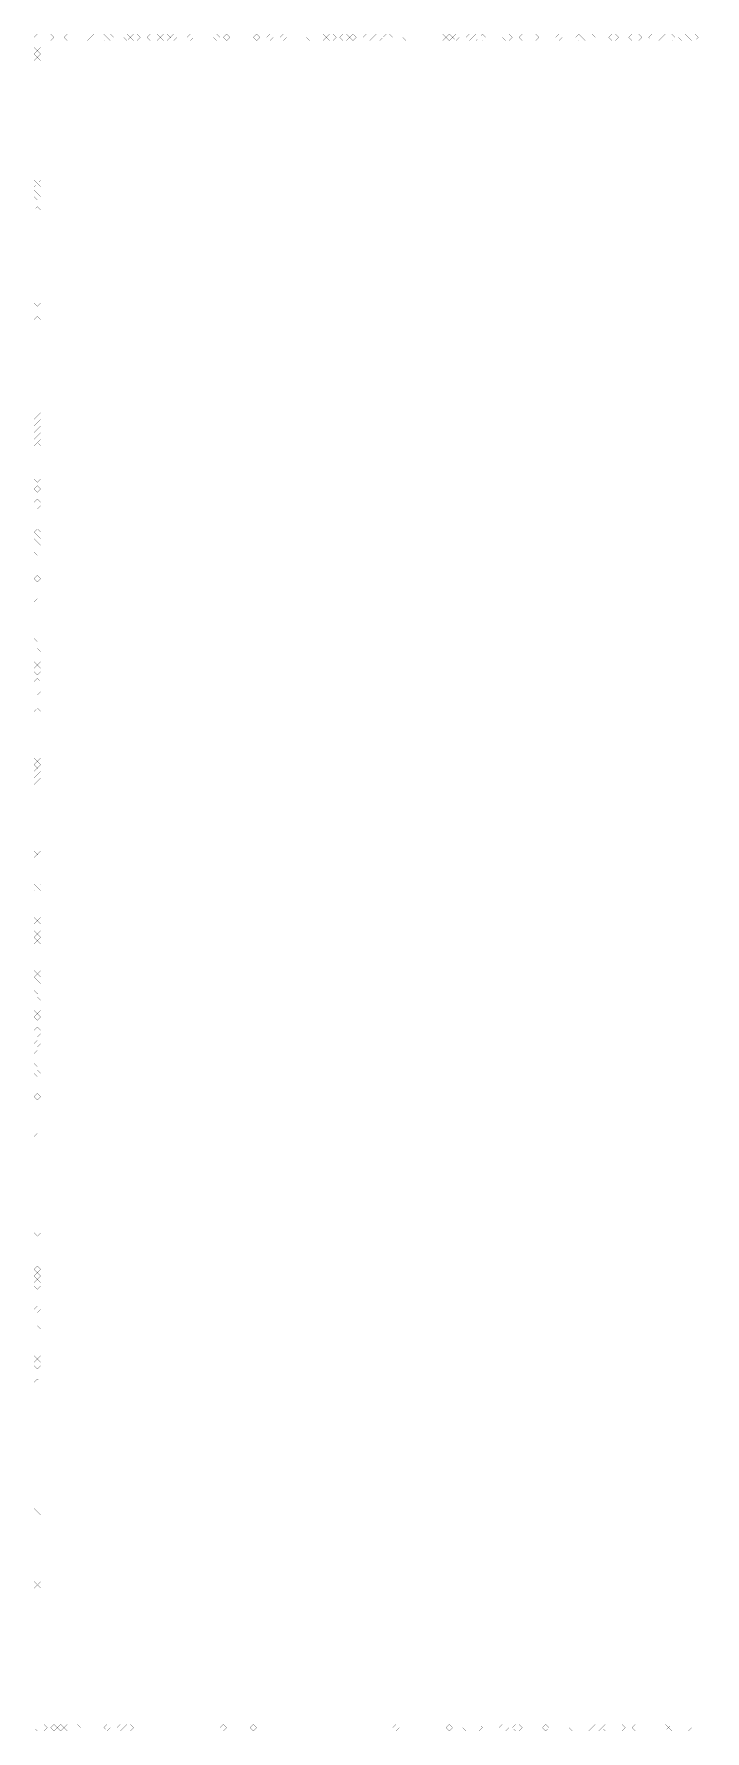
# Model space of a CAD drawing. Header units: metres. Extents: x 0 to 5075, y -5075 to 0.
# Drawn here: x 0 to 2006, y -5075 to 0 of the extents above; entities that cross this region are included whole.
import ezdxf

# ---------------------------------------------------------------- set-up
doc = ezdxf.new("R2010")
doc.units = ezdxf.units.M
doc.layers.add('substrate', color=5, linetype='Continuous')

msp = doc.modelspace()

# ---------------------------------------------------------------- linework, layer by layer
at = {"layer": 'substrate', "const_width": 0.5}
for points in [[(0, -9.9), (9.9, 0), (19.9, 0), (29.8, 0), (39.7, 0), (49.7, 0), (59.6, -9.9), (49.7, -19.9), (39.7, -19.9), (29.8, -19.9), (19.9, -19.9), (19.9, -29.8), (19.9, -39.7), (9.9, -49.7), (0, -39.7), (0, -29.8), (0, -19.9)], [(89.4, -9.9), (99.3, 0), (109.2, 0), (119.2, 0), (129.1, 0), (139, 0), (149, 0), (158.9, 0), (168.8, -9.9), (158.9, -19.9), (149, -19.9), (139, -19.9), (129.1, -19.9), (119.2, -19.9), (109.2, -19.9), (99.3, -19.9)], [(168.8, -9.9), (178.8, 0), (188.7, 0), (198.6, 0), (208.6, 0), (218.5, -9.9), (208.6, -19.9), (198.6, -19.9), (188.7, -19.9), (178.8, -19.9)], [(218.5, -9.9), (228.4, 0), (238.4, -9.9), (228.4, -19.9)], [(268.2, -9.9), (278.1, 0), (288, -9.9), (278.1, -19.9)], [(288, -9.9), (297.9, 0), (307.9, 0), (317.8, -9.9), (307.9, -19.9), (297.9, -19.9)], [(337.7, -9.9), (347.6, 0), (357.5, 0), (367.5, 0), (377.4, -9.9), (367.5, -19.9), (357.5, -19.9), (347.6, -19.9)], [(377.4, -9.9), (387.3, 0), (397.3, 0), (407.2, -9.9), (397.3, -19.9), (387.3, -19.9)], [(407.2, -9.9), (417.1, 0), (427.1, -9.9), (417.1, -19.9)], [(456.9, -9.9), (466.8, 0), (476.7, -9.9), (466.8, -19.9)], [(536.3, -9.9), (546.2, 0), (556.2, -9.9), (546.2, -19.9)], [(566.1, -9.9), (576, 0), (586, -9.9), (576, -19.9)], [(655.5, -9.9), (665.4, 0), (675.4, -9.9), (665.4, -19.9)], [(695.2, -9.9), (705.1, 0), (715.1, -9.9), (705.1, -19.9)], [(734.9, -9.9), (744.9, 0), (754.8, -9.9), (744.9, -19.9)], [(814.4, -9.9), (824.3, 0), (834.3, 0), (844.2, 0), (854.1, 0), (864.1, 0), (874, -9.9), (864.1, -19.9), (854.1, -19.9), (844.2, -19.9), (834.3, -19.9), (824.3, -19.9)], [(874, -9.9), (883.9, 0), (893.8, 0), (903.8, -9.9), (893.8, -19.9), (883.9, -19.9)], [(913.7, -9.9), (923.6, 0), (933.6, 0), (943.5, -9.9), (933.6, -19.9), (923.6, -19.9)], [(943.5, -9.9), (953.4, 0), (963.4, -9.9), (953.4, -19.9)], [(983.2, -9.9), (993.2, 0), (1003.1, 0), (1013, -9.9), (1003.1, -19.9), (993.2, -19.9)], [(1013, -9.9), (1023, 0), (1032.9, 0), (1042.8, -9.9), (1032.9, -19.9), (1023, -19.9)], [(1042.8, -9.9), (1052.8, 0), (1062.7, 0), (1072.6, -9.9), (1062.7, -19.9), (1052.8, -19.9)], [(1102.4, -9.9), (1112.3, 0), (1122.3, 0), (1132.2, 0), (1142.1, 0), (1152.1, 0), (1162, 0), (1171.9, 0), (1181.9, 0), (1191.8, 0), (1201.7, 0), (1211.7, 0), (1221.6, 0), (1231.5, -9.9), (1221.6, -19.9), (1211.7, -19.9), (1201.7, -19.9), (1191.8, -19.9), (1181.9, -19.9), (1171.9, -19.9), (1162, -19.9), (1152.1, -19.9), (1142.1, -19.9), (1132.2, -19.9), (1122.3, -19.9), (1112.3, -19.9)], [(1231.5, -9.9), (1241.5, 0), (1251.4, -9.9), (1241.5, -19.9)], [(1251.4, -9.9), (1261.3, 0), (1271.2, -9.9), (1261.3, -19.9)], [(1291.1, -9.9), (1301, 0), (1311, -9.9), (1301, -19.9)], [(1311, -9.9), (1320.9, 0), (1330.8, -9.9), (1320.9, -19.9)], [(1330.8, -9.9), (1340.8, 0), (1350.7, -9.9), (1340.8, -19.9)], [(1400.4, -9.9), (1410.3, 0), (1420.2, 0), (1430.2, -9.9), (1420.2, -19.9), (1410.3, -19.9)], [(1450, -9.9), (1460, 0), (1469.9, 0), (1479.8, 0), (1489.7, 0), (1499.7, 0), (1509.6, -9.9), (1499.7, -19.9), (1489.7, -19.9), (1479.8, -19.9), (1469.9, -19.9), (1460, -19.9)], [(1559.3, -9.9), (1569.2, 0), (1579.1, -9.9), (1569.2, -19.9)], [(1618.9, -9.9), (1628.8, 0), (1638.7, -9.9), (1628.8, -19.9)], [(1638.7, -9.9), (1648.7, 0), (1658.6, 0), (1668.5, 0), (1678.4, -9.9), (1668.5, -19.9), (1658.6, -19.9), (1648.7, -19.9)], [(1718.2, -9.9), (1728.1, 0), (1738, 0), (1748, -9.9), (1738, -19.9), (1728.1, -19.9)], [(1777.8, -9.9), (1787.7, 0), (1797.6, 0), (1807.6, 0), (1817.5, -9.9), (1807.6, -19.9), (1797.6, -19.9), (1787.7, -19.9)], [(1837.4, -9.9), (1847.3, 0), (1857.2, 0), (1867.1, 0), (1877.1, -9.9), (1867.1, -19.9), (1857.2, -19.9), (1847.3, -19.9)], [(1877.1, -9.9), (1887, 0), (1896.9, 0), (1906.9, 0), (1916.8, -9.9), (1906.9, -19.9), (1896.9, -19.9), (1887, -19.9)], [(1926.7, -9.9), (1936.7, 0), (1946.6, 0), (1956.5, -9.9), (1946.6, -19.9), (1936.7, -19.9)], [(1956.5, -9.9), (1966.5, 0), (1976.4, 0), (1986.3, -9.9), (1976.4, -19.9), (1966.5, -19.9)], [(0, -59.6), (9.9, -49.7), (19.9, -59.6), (9.9, -69.5)], [(0, -79.5), (9.9, -69.5), (19.9, -79.5), (19.9, -89.4), (19.9, -99.3), (19.9, -109.2), (19.9, -119.2), (19.9, -129.1), (19.9, -139), (19.9, -149), (19.9, -158.9), (19.9, -168.8), (19.9, -178.8), (19.9, -188.7), (19.9, -198.6), (19.9, -208.6), (19.9, -218.5), (19.9, -228.4), (19.9, -238.4), (19.9, -248.3), (19.9, -258.2), (19.9, -268.2), (19.9, -278.1), (19.9, -288), (19.9, -297.9), (19.9, -307.9), (19.9, -317.8), (19.9, -327.7), (19.9, -337.7), (19.9, -347.6), (19.9, -357.5), (19.9, -367.5), (19.9, -377.4), (19.9, -387.3), (19.9, -397.3), (19.9, -407.2), (19.9, -417.1), (19.9, -427.1), (19.9, -437), (9.9, -446.9), (0, -437), (0, -427.1), (0, -417.1), (0, -407.2), (0, -397.3), (0, -387.3), (0, -377.4), (0, -367.5), (0, -357.5), (0, -347.6), (0, -337.7), (0, -327.7), (0, -317.8), (0, -307.9), (0, -297.9), (0, -288), (0, -278.1), (0, -268.2), (0, -258.2), (0, -248.3), (0, -238.4), (0, -228.4), (0, -218.5), (0, -208.6), (0, -198.6), (0, -188.7), (0, -178.8), (0, -168.8), (0, -158.9), (0, -149), (0, -139), (0, -129.1), (0, -119.2), (0, -109.2), (0, -99.3), (0, -89.4)], [(0, -456.9), (9.9, -446.9), (19.9, -456.9), (19.9, -466.8), (9.9, -476.7), (0, -466.8)], [(0, -486.7), (9.9, -476.7), (19.9, -486.7), (9.9, -496.6)], [(0, -526.4), (9.9, -516.4), (19.9, -526.4), (19.9, -536.3), (19.9, -546.2), (19.9, -556.2), (19.9, -566.1), (19.9, -576), (19.9, -586), (19.9, -595.9), (19.9, -605.8), (19.9, -615.8), (19.9, -625.7), (19.9, -635.6), (19.9, -645.6), (19.9, -655.5), (19.9, -665.4), (19.9, -675.4), (19.9, -685.3), (19.9, -695.2), (19.9, -705.1), (19.9, -715.1), (19.9, -725), (19.9, -734.9), (19.9, -744.9), (19.9, -754.8), (19.9, -764.7), (19.9, -774.7), (19.9, -784.6), (19.9, -794.5), (19.9, -804.5), (9.9, -814.4), (0, -804.5), (0, -794.5), (0, -784.6), (0, -774.7), (0, -764.7), (0, -754.8), (0, -744.9), (0, -734.9), (0, -725), (0, -715.1), (0, -705.1), (0, -695.2), (0, -685.3), (0, -675.4), (0, -665.4), (0, -655.5), (0, -645.6), (0, -635.6), (0, -625.7), (0, -615.8), (0, -605.8), (0, -595.9), (0, -586), (0, -576), (0, -566.1), (0, -556.2), (0, -546.2), (0, -536.3)], [(0, -854.1), (9.9, -844.2), (19.9, -854.1), (19.9, -864.1), (19.9, -874), (19.9, -883.9), (19.9, -893.8), (19.9, -903.8), (19.9, -913.7), (19.9, -923.6), (19.9, -933.6), (19.9, -943.5), (19.9, -953.4), (19.9, -963.4), (19.9, -973.3), (19.9, -983.2), (19.9, -993.2), (19.9, -1003.1), (19.9, -1013), (19.9, -1023), (19.9, -1032.9), (19.9, -1042.8), (19.9, -1052.8), (19.9, -1062.7), (19.9, -1072.6), (19.9, -1082.5), (19.9, -1092.5), (19.9, -1102.4), (19.9, -1112.3), (19.9, -1122.3), (19.9, -1132.2), (9.9, -1142.1), (0, -1132.2), (0, -1122.3), (0, -1112.3), (0, -1102.4), (0, -1092.5), (0, -1082.5), (0, -1072.6), (0, -1062.7), (0, -1052.8), (0, -1042.8), (0, -1032.9), (0, -1023), (0, -1013), (0, -1003.1), (0, -993.2), (0, -983.2), (0, -973.3), (0, -963.4), (0, -953.4), (0, -943.5), (0, -933.6), (0, -923.6), (0, -913.7), (0, -903.8), (0, -893.8), (0, -883.9), (0, -874), (0, -864.1)], [(0, -1152.1), (9.9, -1142.1), (19.9, -1152.1), (9.9, -1162)], [(0, -1171.9), (9.9, -1162), (19.9, -1171.9), (9.9, -1181.9)], [(0, -1191.8), (9.9, -1181.9), (19.9, -1191.8), (9.9, -1201.7)], [(0, -1211.7), (9.9, -1201.7), (19.9, -1211.7), (9.9, -1221.6)], [(0, -1231.5), (9.9, -1221.6), (19.9, -1231.5), (19.9, -1241.5), (19.9, -1251.4), (19.9, -1261.3), (19.9, -1271.2), (19.9, -1281.2), (19.9, -1291.1), (19.9, -1301), (19.9, -1311), (19.9, -1320.9), (19.9, -1330.8), (9.9, -1340.8), (0, -1330.8), (0, -1320.9), (0, -1311), (0, -1301), (0, -1291.1), (0, -1281.2), (0, -1271.2), (0, -1261.3), (0, -1251.4), (0, -1241.5)], [(0, -1360.6), (9.9, -1350.7), (19.9, -1360.6), (9.9, -1370.6)], [(0, -1400.4), (9.9, -1390.4), (19.9, -1400.4), (19.9, -1410.3), (9.9, -1420.2), (0, -1410.3)], [(0, -1489.7), (9.9, -1479.8), (19.9, -1489.7), (9.9, -1499.7)], [(0, -1509.6), (9.9, -1499.7), (19.9, -1509.6), (9.9, -1519.5)], [(0, -1529.5), (9.9, -1519.5), (19.9, -1529.5), (19.9, -1539.4), (19.9, -1549.3), (9.9, -1559.3), (0, -1549.3), (0, -1539.4)], [(0, -1628.8), (9.9, -1618.9), (19.9, -1628.8), (9.9, -1638.7)], [(0, -1698.3), (9.9, -1688.4), (19.9, -1698.3), (19.9, -1708.2), (19.9, -1718.2), (19.9, -1728.1), (19.9, -1738), (19.9, -1748), (19.9, -1757.9), (19.9, -1767.8), (19.9, -1777.8), (19.9, -1787.7), (19.9, -1797.6), (19.9, -1807.6), (9.9, -1817.5), (0, -1807.6), (0, -1797.6), (0, -1787.7), (0, -1777.8), (0, -1767.8), (0, -1757.9), (0, -1748), (0, -1738), (0, -1728.1), (0, -1718.2), (0, -1708.2)], [(0, -1847.3), (9.9, -1837.4), (19.9, -1847.3), (19.9, -1857.2), (19.9, -1867.1), (19.9, -1877.1), (9.9, -1887), (0, -1877.1), (0, -1867.1), (0, -1857.2)], [(0, -1896.9), (9.9, -1887), (19.9, -1896.9), (19.9, -1906.9), (9.9, -1916.8), (0, -1906.9)], [(0, -1936.7), (9.9, -1926.7), (19.9, -1936.7), (19.9, -1946.6), (19.9, -1956.5), (19.9, -1966.5), (9.9, -1976.4), (0, -1966.5), (0, -1956.5), (0, -1946.6)], [(0, -2026.1), (9.9, -2016.1), (19.9, -2026.1), (19.9, -2036), (19.9, -2045.9), (19.9, -2055.8), (19.9, -2065.8), (19.9, -2075.7), (19.9, -2085.6), (19.9, -2095.6), (19.9, -2105.5), (19.9, -2115.4), (19.9, -2125.4), (19.9, -2135.3), (19.9, -2145.2), (19.9, -2155.2), (19.9, -2165.1), (9.9, -2175), (0, -2165.1), (0, -2155.2), (0, -2145.2), (0, -2135.3), (0, -2125.4), (0, -2115.4), (0, -2105.5), (0, -2095.6), (0, -2085.6), (0, -2075.7), (0, -2065.8), (0, -2055.8), (0, -2045.9), (0, -2036)], [(0, -2185), (9.9, -2175), (19.9, -2185), (9.9, -2194.9)], [(0, -2204.8), (9.9, -2194.9), (19.9, -2204.8), (9.9, -2214.8)], [(0, -2224.7), (9.9, -2214.8), (19.9, -2224.7), (9.9, -2234.6)], [(0, -2244.6), (9.9, -2234.6), (19.9, -2244.6), (19.9, -2254.5), (19.9, -2264.4), (19.9, -2274.3), (19.9, -2284.3), (19.9, -2294.2), (19.9, -2304.1), (19.9, -2314.1), (19.9, -2324), (19.9, -2333.9), (19.9, -2343.9), (19.9, -2353.8), (19.9, -2363.7), (19.9, -2373.7), (19.9, -2383.6), (19.9, -2393.5), (19.9, -2403.5), (19.9, -2413.4), (19.9, -2423.3), (19.9, -2433.3), (19.9, -2443.2), (9.9, -2453.1), (0, -2443.2), (0, -2433.3), (0, -2423.3), (0, -2413.4), (0, -2403.5), (0, -2393.5), (0, -2383.6), (0, -2373.7), (0, -2363.7), (0, -2353.8), (0, -2343.9), (0, -2333.9), (0, -2324), (0, -2314.1), (0, -2304.1), (0, -2294.2), (0, -2284.3), (0, -2274.3), (0, -2264.4), (0, -2254.5)], [(0, -2463), (9.9, -2453.1), (19.9, -2463), (19.9, -2473), (19.9, -2482.9), (19.9, -2492.8), (19.9, -2502.8), (19.9, -2512.7), (19.9, -2522.6), (19.9, -2532.6), (19.9, -2542.5), (9.9, -2552.4), (0, -2542.5), (0, -2532.6), (0, -2522.6), (0, -2512.7), (0, -2502.8), (0, -2492.8), (0, -2482.9), (0, -2473)], [(0, -2562.4), (9.9, -2552.4), (19.9, -2562.4), (19.9, -2572.3), (19.9, -2582.2), (19.9, -2592.2), (19.9, -2602.1), (19.9, -2612), (19.9, -2622), (19.9, -2631.9), (19.9, -2641.8), (9.9, -2651.7), (0, -2641.8), (0, -2631.9), (0, -2622), (0, -2612), (0, -2602.1), (0, -2592.2), (0, -2582.2), (0, -2572.3)], [(0, -2661.7), (9.9, -2651.7), (19.9, -2661.7), (19.9, -2671.6), (19.9, -2681.5), (9.9, -2691.5), (0, -2681.5), (0, -2671.6)], [(0, -2701.4), (9.9, -2691.5), (19.9, -2701.4), (9.9, -2711.3)], [(0, -2721.3), (9.9, -2711.3), (19.9, -2721.3), (19.9, -2731.2), (19.9, -2741.1), (19.9, -2751.1), (19.9, -2761), (19.9, -2770.9), (19.9, -2780.9), (19.9, -2790.8), (19.9, -2800.7), (9.9, -2810.7), (0, -2800.7), (0, -2790.8), (0, -2780.9), (0, -2770.9), (0, -2761), (0, -2751.1), (0, -2741.1), (0, -2731.2)], [(0, -2820.6), (9.9, -2810.7), (19.9, -2820.6), (9.9, -2830.5)], [(0, -2840.4), (9.9, -2830.5), (19.9, -2840.4), (19.9, -2850.4), (19.9, -2860.3), (9.9, -2870.2), (0, -2860.3), (0, -2850.4)], [(0, -2890.1), (9.9, -2880.2), (19.9, -2890.1), (19.9, -2900), (19.9, -2910), (19.9, -2919.9), (9.9, -2929.8), (0, -2919.9), (0, -2910), (0, -2900)], [(0, -2939.8), (9.9, -2929.8), (19.9, -2939.8), (9.9, -2949.7)], [(0, -2979.5), (9.9, -2969.6), (19.9, -2979.5), (19.9, -2989.4), (9.9, -2999.4), (0, -2989.4)], [(0, -3019.2), (9.9, -3009.3), (19.9, -3019.2), (9.9, -3029.2)], [(0, -3049), (9.9, -3039.1), (19.9, -3049), (19.9, -3058.9), (19.9, -3068.9), (19.9, -3078.8), (9.9, -3088.7), (0, -3078.8), (0, -3068.9), (0, -3058.9)], [(0, -3108.6), (9.9, -3098.7), (19.9, -3108.6), (9.9, -3118.5)], [(0, -3178.1), (9.9, -3168.2), (19.9, -3178.1), (9.9, -3188.1)], [(0, -3297.3), (9.9, -3287.4), (19.9, -3297.3), (19.9, -3307.2), (19.9, -3317.2), (19.9, -3327.1), (19.9, -3337), (19.9, -3347), (19.9, -3356.9), (19.9, -3366.8), (19.9, -3376.8), (19.9, -3386.7), (19.9, -3396.6), (19.9, -3406.6), (19.9, -3416.5), (19.9, -3426.4), (19.9, -3436.3), (19.9, -3446.3), (19.9, -3456.2), (19.9, -3466.1), (19.9, -3476.1), (19.9, -3486), (19.9, -3495.9), (19.9, -3505.9), (19.9, -3515.8), (19.9, -3525.7), (19.9, -3535.7), (19.9, -3545.6), (19.9, -3555.5), (19.9, -3565.5), (19.9, -3575.4), (19.9, -3585.3), (9.9, -3595.3), (0, -3585.3), (0, -3575.4), (0, -3565.5), (0, -3555.5), (0, -3545.6), (0, -3535.7), (0, -3525.7), (0, -3515.8), (0, -3505.9), (0, -3495.9), (0, -3486), (0, -3476.1), (0, -3466.1), (0, -3456.2), (0, -3446.3), (0, -3436.3), (0, -3426.4), (0, -3416.5), (0, -3406.6), (0, -3396.6), (0, -3386.7), (0, -3376.8), (0, -3366.8), (0, -3356.9), (0, -3347), (0, -3337), (0, -3327.1), (0, -3317.2), (0, -3307.2)], [(0, -3694.6), (9.9, -3684.6), (19.9, -3694.6), (9.9, -3704.5)], [(0, -3714.4), (9.9, -3704.5), (19.9, -3714.4), (9.9, -3724.4)], [(0, -3734.3), (9.9, -3724.4), (19.9, -3734.3), (19.9, -3744.2), (9.9, -3754.2), (0, -3744.2)], [(0, -3813.8), (9.9, -3803.8), (19.9, -3813.8), (9.9, -3823.7)], [(0, -3873.3), (9.9, -3863.4), (19.9, -3873.3), (19.9, -3883.3), (19.9, -3893.2), (19.9, -3903.1), (19.9, -3913.1), (19.9, -3923), (19.9, -3932.9), (19.9, -3942.9), (19.9, -3952.8), (9.9, -3962.7), (0, -3952.8), (0, -3942.9), (0, -3932.9), (0, -3923), (0, -3913.1), (0, -3903.1), (0, -3893.2), (0, -3883.3)], [(0, -3972.7), (9.9, -3962.7), (19.9, -3972.7), (19.9, -3982.6), (9.9, -3992.5), (0, -3982.6)], [(0, -4032.2), (9.9, -4022.3), (19.9, -4032.2), (19.9, -4042.2), (19.9, -4052.1), (19.9, -4062), (19.9, -4072), (19.9, -4081.9), (19.9, -4091.8), (19.9, -4101.8), (19.9, -4111.7), (19.9, -4121.6), (19.9, -4131.6), (19.9, -4141.5), (19.9, -4151.4), (19.9, -4161.4), (19.9, -4171.3), (19.9, -4181.2), (19.9, -4191.2), (19.9, -4201.1), (19.9, -4211), (19.9, -4220.9), (19.9, -4230.9), (19.9, -4240.8), (19.9, -4250.7), (19.9, -4260.7), (19.9, -4270.6), (19.9, -4280.5), (19.9, -4290.5), (19.9, -4300.4), (19.9, -4310.3), (19.9, -4320.3), (19.9, -4330.2), (19.9, -4340.1), (19.9, -4350.1), (19.9, -4360), (19.9, -4369.9), (19.9, -4379.9), (19.9, -4389.8), (19.9, -4399.7), (19.9, -4409.6), (9.9, -4419.6), (0, -4409.6), (0, -4399.7), (0, -4389.8), (0, -4379.9), (0, -4369.9), (0, -4360), (0, -4350.1), (0, -4340.1), (0, -4330.2), (0, -4320.3), (0, -4310.3), (0, -4300.4), (0, -4290.5), (0, -4280.5), (0, -4270.6), (0, -4260.7), (0, -4250.7), (0, -4240.8), (0, -4230.9), (0, -4220.9), (0, -4211), (0, -4201.1), (0, -4191.2), (0, -4181.2), (0, -4171.3), (0, -4161.4), (0, -4151.4), (0, -4141.5), (0, -4131.6), (0, -4121.6), (0, -4111.7), (0, -4101.8), (0, -4091.8), (0, -4081.9), (0, -4072), (0, -4062), (0, -4052.1), (0, -4042.2)], [(0, -4429.5), (9.9, -4419.6), (19.9, -4429.5), (19.9, -4439.4), (19.9, -4449.4), (19.9, -4459.3), (19.9, -4469.2), (19.9, -4479.2), (19.9, -4489.1), (19.9, -4499), (19.9, -4509), (19.9, -4518.9), (19.9, -4528.8), (19.9, -4538.8), (19.9, -4548.7), (19.9, -4558.6), (19.9, -4568.6), (19.9, -4578.5), (19.9, -4588.4), (19.9, -4598.3), (19.9, -4608.3), (19.9, -4618.2), (19.9, -4628.1), (9.9, -4638.1), (0, -4628.1), (0, -4618.2), (0, -4608.3), (0, -4598.3), (0, -4588.4), (0, -4578.5), (0, -4568.6), (0, -4558.6), (0, -4548.7), (0, -4538.8), (0, -4528.8), (0, -4518.9), (0, -4509), (0, -4499), (0, -4489.1), (0, -4479.2), (0, -4469.2), (0, -4459.3), (0, -4449.4), (0, -4439.4)], [(0, -4648), (9.9, -4638.1), (19.9, -4648), (19.9, -4657.9), (19.9, -4667.9), (19.9, -4677.8), (19.9, -4687.7), (19.9, -4697.7), (19.9, -4707.6), (19.9, -4717.5), (19.9, -4727.5), (19.9, -4737.4), (19.9, -4747.3), (19.9, -4757.3), (19.9, -4767.2), (19.9, -4777.1), (19.9, -4787.1), (19.9, -4797), (19.9, -4806.9), (19.9, -4816.8), (19.9, -4826.8), (19.9, -4836.7), (19.9, -4846.6), (19.9, -4856.6), (19.9, -4866.5), (19.9, -4876.4), (19.9, -4886.4), (19.9, -4896.3), (19.9, -4906.2), (19.9, -4916.2), (19.9, -4926.1), (19.9, -4936), (19.9, -4946), (19.9, -4955.9), (19.9, -4965.8), (19.9, -4975.8), (19.9, -4985.7), (19.9, -4995.6), (19.9, -5005.5), (19.9, -5015.5), (19.9, -5025.4), (19.9, -5035.3), (19.9, -5045.3), (19.9, -5055.2), (29.8, -5055.2), (39.7, -5065.1), (29.8, -5075.1), (19.9, -5075.1), (9.9, -5075.1), (0, -5065.1), (0, -5055.2), (0, -5045.3), (0, -5035.3), (0, -5025.4), (0, -5015.5), (0, -5005.5), (0, -4995.6), (0, -4985.7), (0, -4975.8), (0, -4965.8), (0, -4955.9), (0, -4946), (0, -4936), (0, -4926.1), (0, -4916.2), (0, -4906.2), (0, -4896.3), (0, -4886.4), (0, -4876.4), (0, -4866.5), (0, -4856.6), (0, -4846.6), (0, -4836.7), (0, -4826.8), (0, -4816.8), (0, -4806.9), (0, -4797), (0, -4787.1), (0, -4777.1), (0, -4767.2), (0, -4757.3), (0, -4747.3), (0, -4737.4), (0, -4727.5), (0, -4717.5), (0, -4707.6), (0, -4697.7), (0, -4687.7), (0, -4677.8), (0, -4667.9), (0, -4657.9)], [(49.7, -5065.1), (59.6, -5055.2), (69.5, -5065.1), (59.6, -5075.1)], [(69.5, -5065.1), (79.5, -5055.2), (89.4, -5065.1), (79.5, -5075.1)], [(89.4, -5065.1), (99.3, -5055.2), (109.2, -5055.2), (119.2, -5055.2), (129.1, -5055.2), (139, -5065.1), (129.1, -5075.1), (119.2, -5075.1), (109.2, -5075.1), (99.3, -5075.1)], [(208.6, -5065.1), (218.5, -5055.2), (228.4, -5065.1), (218.5, -5075.1)], [(248.3, -5065.1), (258.2, -5055.2), (268.2, -5065.1), (258.2, -5075.1)], [(268.2, -5065.1), (278.1, -5055.2), (288, -5055.2), (297.9, -5065.1), (288, -5075.1), (278.1, -5075.1)], [(556.2, -5065.1), (566.1, -5055.2), (576, -5065.1), (566.1, -5075.1)], [(645.6, -5065.1), (655.5, -5055.2), (665.4, -5065.1), (655.5, -5075.1)], [(1072.6, -5065.1), (1082.5, -5055.2), (1092.5, -5065.1), (1082.5, -5075.1)], [(1231.5, -5065.1), (1241.5, -5055.2), (1251.4, -5065.1), (1241.5, -5075.1)], [(1281.2, -5065.1), (1291.1, -5055.2), (1301, -5055.2), (1311, -5055.2), (1320.9, -5055.2), (1330.8, -5055.2), (1340.8, -5065.1), (1330.8, -5075.1), (1320.9, -5075.1), (1311, -5075.1), (1301, -5075.1), (1291.1, -5075.1)], [(1390.4, -5065.1), (1400.4, -5055.2), (1410.3, -5055.2), (1420.2, -5065.1), (1410.3, -5075.1), (1400.4, -5075.1)], [(1430.2, -5065.1), (1440.1, -5055.2), (1450, -5055.2), (1460, -5065.1), (1450, -5075.1), (1440.1, -5075.1)], [(1519.5, -5065.1), (1529.5, -5055.2), (1539.4, -5065.1), (1529.5, -5075.1)], [(1599, -5065.1), (1608.9, -5055.2), (1618.9, -5055.2), (1628.8, -5055.2), (1638.7, -5055.2), (1648.7, -5055.2), (1658.6, -5055.2), (1668.5, -5065.1), (1658.6, -5075.1), (1648.7, -5075.1), (1638.7, -5075.1), (1628.8, -5075.1), (1618.9, -5075.1), (1608.9, -5075.1)], [(1668.5, -5065.1), (1678.4, -5055.2), (1688.4, -5055.2), (1698.3, -5065.1), (1688.4, -5075.1), (1678.4, -5075.1)], [(1698.3, -5065.1), (1708.2, -5055.2), (1718.2, -5055.2), (1728.1, -5055.2), (1738, -5055.2), (1748, -5055.2), (1757.9, -5055.2), (1767.8, -5065.1), (1757.9, -5075.1), (1748, -5075.1), (1738, -5075.1), (1728.1, -5075.1), (1718.2, -5075.1), (1708.2, -5075.1)], [(1787.7, -5065.1), (1797.6, -5055.2), (1807.6, -5055.2), (1817.5, -5055.2), (1827.4, -5055.2), (1837.4, -5055.2), (1847.3, -5055.2), (1857.2, -5055.2), (1867.1, -5055.2), (1877.1, -5055.2), (1887, -5055.2), (1896.9, -5065.1), (1887, -5075.1), (1877.1, -5075.1), (1867.1, -5075.1), (1857.2, -5075.1), (1847.3, -5075.1), (1837.4, -5075.1), (1827.4, -5075.1), (1817.5, -5075.1), (1807.6, -5075.1), (1797.6, -5075.1)], [(1896.9, -5065.1), (1906.9, -5055.2), (1916.8, -5055.2), (1926.7, -5055.2), (1936.7, -5055.2), (1946.6, -5055.2), (1956.5, -5055.2), (1966.5, -5065.1), (1956.5, -5075.1), (1946.6, -5075.1), (1936.7, -5075.1), (1926.7, -5075.1), (1916.8, -5075.1), (1906.9, -5075.1)]]:
    msp.add_lwpolyline(points, close=True, dxfattribs=at)
msp.add_lwpolyline([(2016.1, 0), (2006.2, 0), (1996.3, 0), (1986.3, 0), (1976.4, 0), (1966.5, 0), (1956.5, 0), (1946.6, 0), (1936.7, 0), (1926.7, 0), (1916.8, 0), (1906.9, 0), (1896.9, 0), (1887, 0), (1877.1, 0), (1867.1, 0), (1857.2, 0), (1847.3, 0), (1837.4, 0), (1827.4, 0), (1817.5, 0), (1807.6, 0), (1797.6, 0), (1787.7, 0), (1777.8, 0), (1767.8, 0), (1757.9, 0), (1748, 0), (1738, 0), (1728.1, 0), (1718.2, 0), (1708.2, 0), (1698.3, 0), (1688.4, 0), (1678.4, 0), (1668.5, 0), (1658.6, 0), (1648.7, 0), (1638.7, 0), (1628.8, 0), (1618.9, 0), (1608.9, 0), (1599, 0), (1589.1, 0), (1579.1, 0), (1569.2, 0), (1559.3, 0), (1549.3, 0), (1539.4, 0), (1529.5, 0), (1519.5, 0), (1509.6, 0), (1499.7, 0), (1489.7, 0), (1479.8, 0), (1469.9, 0), (1460, 0), (1450, 0), (1440.1, 0), (1430.2, 0), (1420.2, 0), (1410.3, 0), (1400.4, 0), (1390.4, 0), (1380.5, 0), (1370.6, 0), (1360.6, 0), (1350.7, 0), (1340.8, 0), (1330.8, 0), (1320.9, 0), (1311, 0), (1301, 0), (1291.1, 0), (1281.2, 0), (1271.2, 0), (1261.3, 0), (1251.4, 0), (1241.5, 0), (1231.5, 0), (1221.6, 0), (1211.7, 0), (1201.7, 0), (1191.8, 0), (1181.9, 0), (1171.9, 0), (1162, 0), (1152.1, 0), (1142.1, 0), (1132.2, 0), (1122.3, 0), (1112.3, 0), (1102.4, 0), (1092.5, 0), (1082.5, 0), (1072.6, 0), (1062.7, 0), (1052.8, 0), (1042.8, 0), (1032.9, 0), (1023, 0), (1013, 0), (1003.1, 0), (993.2, 0), (983.2, 0), (973.3, 0), (963.4, 0), (953.4, 0), (943.5, 0), (933.6, 0), (923.6, 0), (913.7, 0), (903.8, 0), (893.8, 0), (883.9, 0), (874, 0), (864.1, 0), (854.1, 0), (844.2, 0), (834.3, 0), (824.3, 0), (814.4, 0), (804.5, 0), (794.5, 0), (784.6, 0), (774.7, 0), (764.7, 0), (754.8, 0), (744.9, 0), (734.9, 0), (725, 0), (715.1, 0), (705.1, 0), (695.2, 0), (685.3, 0), (675.4, 0), (665.4, 0), (655.5, 0), (645.6, 0), (635.6, 0), (625.7, 0), (615.8, 0), (605.8, 0), (595.9, 0), (586, 0), (576, 0), (566.1, 0), (556.2, 0), (546.2, 0), (536.3, 0), (526.4, 0), (516.4, 0), (506.5, 0), (496.6, 0), (486.7, 0), (476.7, 0), (466.8, 0), (456.9, 0), (446.9, 0), (437, 0), (427.1, 0), (417.1, 0), (407.2, 0), (397.3, 0), (387.3, 0), (377.4, 0), (367.5, 0), (357.5, 0), (347.6, 0), (337.7, 0), (327.7, 0), (317.8, 0), (307.9, 0), (297.9, 0), (288, 0), (278.1, 0), (268.2, 0), (258.2, 0), (248.3, 0), (238.4, 0), (228.4, 0), (218.5, 0), (208.6, 0), (198.6, 0), (188.7, 0), (178.8, 0), (168.8, 0), (158.9, 0), (149, 0), (139, 0), (129.1, 0), (119.2, 0), (109.2, 0), (99.3, 0), (89.4, 0), (79.5, 0), (69.5, 0), (59.6, 0), (49.7, 0), (39.7, 0), (29.8, 0), (19.9, 0), (9.9, 0), (0, 0), (0, -9.9), (0, -19.9), (0, -29.8), (0, -39.7), (0, -49.7), (0, -59.6), (0, -69.5), (0, -79.5), (0, -89.4), (0, -99.3), (0, -109.2), (0, -119.2), (0, -129.1), (0, -139), (0, -149), (0, -158.9), (0, -168.8), (0, -178.8), (0, -188.7), (0, -198.6), (0, -208.6), (0, -218.5), (0, -228.4), (0, -238.4), (0, -248.3), (0, -258.2), (0, -268.2), (0, -278.1), (0, -288), (0, -297.9), (0, -307.9), (0, -317.8), (0, -327.7), (0, -337.7), (0, -347.6), (0, -357.5), (0, -367.5), (0, -377.4), (0, -387.3), (0, -397.3), (0, -407.2), (0, -417.1), (0, -427.1), (0, -437), (0, -446.9), (0, -456.9), (0, -466.8), (0, -476.7), (0, -486.7), (0, -496.6), (0, -506.5), (0, -516.4), (0, -526.4), (0, -536.3), (0, -546.2), (0, -556.2), (0, -566.1), (0, -576), (0, -586), (0, -595.9), (0, -605.8), (0, -615.8), (0, -625.7), (0, -635.6), (0, -645.6), (0, -655.5), (0, -665.4), (0, -675.4), (0, -685.3), (0, -695.2), (0, -705.1), (0, -715.1), (0, -725), (0, -734.9), (0, -744.9), (0, -754.8), (0, -764.7), (0, -774.7), (0, -784.6), (0, -794.5), (0, -804.5), (0, -814.4), (0, -824.3), (0, -834.3), (0, -844.2), (0, -854.1), (0, -864.1), (0, -874), (0, -883.9), (0, -893.8), (0, -903.8), (0, -913.7), (0, -923.6), (0, -933.6), (0, -943.5), (0, -953.4), (0, -963.4), (0, -973.3), (0, -983.2), (0, -993.2), (0, -1003.1), (0, -1013), (0, -1023), (0, -1032.9), (0, -1042.8), (0, -1052.8), (0, -1062.7), (0, -1072.6), (0, -1082.5), (0, -1092.5), (0, -1102.4), (0, -1112.3), (0, -1122.3), (0, -1132.2), (0, -1142.1), (0, -1152.1), (0, -1162), (0, -1171.9), (0, -1181.9), (0, -1191.8), (0, -1201.7), (0, -1211.7), (0, -1221.6), (0, -1231.5), (0, -1241.5), (0, -1251.4), (0, -1261.3), (0, -1271.2), (0, -1281.2), (0, -1291.1), (0, -1301), (0, -1311), (0, -1320.9), (0, -1330.8), (0, -1340.8), (0, -1350.7), (0, -1360.6), (0, -1370.6), (0, -1380.5), (0, -1390.4), (0, -1400.4), (0, -1410.3), (0, -1420.2), (0, -1430.2), (0, -1440.1), (0, -1450), (0, -1460), (0, -1469.9), (0, -1479.8), (0, -1489.7), (0, -1499.7), (0, -1509.6), (0, -1519.5), (0, -1529.5), (0, -1539.4), (0, -1549.3), (0, -1559.3), (0, -1569.2), (0, -1579.1), (0, -1589.1), (0, -1599), (0, -1608.9), (0, -1618.9), (0, -1628.8), (0, -1638.7), (0, -1648.7), (0, -1658.6), (0, -1668.5), (0, -1678.4), (0, -1688.4), (0, -1698.3), (0, -1708.2), (0, -1718.2), (0, -1728.1), (0, -1738), (0, -1748), (0, -1757.9), (0, -1767.8), (0, -1777.8), (0, -1787.7), (0, -1797.6), (0, -1807.6), (0, -1817.5), (0, -1827.4), (0, -1837.4), (0, -1847.3), (0, -1857.2), (0, -1867.1), (0, -1877.1), (0, -1887), (0, -1896.9), (0, -1906.9), (0, -1916.8), (0, -1926.7), (0, -1936.7), (0, -1946.6), (0, -1956.5), (0, -1966.5), (0, -1976.4), (0, -1986.3), (0, -1996.3), (0, -2006.2), (0, -2016.1), (0, -2026.1), (0, -2036), (0, -2045.9), (0, -2055.8), (0, -2065.8), (0, -2075.7), (0, -2085.6), (0, -2095.6), (0, -2105.5), (0, -2115.4), (0, -2125.4), (0, -2135.3), (0, -2145.2), (0, -2155.2), (0, -2165.1), (0, -2175), (0, -2185), (0, -2194.9), (0, -2204.8), (0, -2214.8), (0, -2224.7), (0, -2234.6), (0, -2244.6), (0, -2254.5), (0, -2264.4), (0, -2274.3), (0, -2284.3), (0, -2294.2), (0, -2304.1), (0, -2314.1), (0, -2324), (0, -2333.9), (0, -2343.9), (0, -2353.8), (0, -2363.7), (0, -2373.7), (0, -2383.6), (0, -2393.5), (0, -2403.5), (0, -2413.4), (0, -2423.3), (0, -2433.3), (0, -2443.2), (0, -2453.1), (0, -2463), (0, -2473), (0, -2482.9), (0, -2492.8), (0, -2502.8), (0, -2512.7), (0, -2522.6), (0, -2532.6), (0, -2542.5), (0, -2552.4), (0, -2562.4), (0, -2572.3), (0, -2582.2), (0, -2592.2), (0, -2602.1), (0, -2612), (0, -2622), (0, -2631.9), (0, -2641.8), (0, -2651.7), (0, -2661.7), (0, -2671.6), (0, -2681.5), (0, -2691.5), (0, -2701.4), (0, -2711.3), (0, -2721.3), (0, -2731.2), (0, -2741.1), (0, -2751.1), (0, -2761), (0, -2770.9), (0, -2780.9), (0, -2790.8), (0, -2800.7), (0, -2810.7), (0, -2820.6), (0, -2830.5), (0, -2840.4), (0, -2850.4), (0, -2860.3), (0, -2870.2), (0, -2880.2), (0, -2890.1), (0, -2900), (0, -2910), (0, -2919.9), (0, -2929.8), (0, -2939.8), (0, -2949.7), (0, -2959.6), (0, -2969.6), (0, -2979.5), (0, -2989.4), (0, -2999.4), (0, -3009.3), (0, -3019.2), (0, -3029.2), (0, -3039.1), (0, -3049), (0, -3058.9), (0, -3068.9), (0, -3078.8), (0, -3088.7), (0, -3098.7), (0, -3108.6), (0, -3118.5), (0, -3128.5), (0, -3138.4), (0, -3148.3), (0, -3158.3), (0, -3168.2), (0, -3178.1), (0, -3188.1), (0, -3198), (0, -3207.9), (0, -3217.9), (0, -3227.8), (0, -3237.7), (0, -3247.6), (0, -3257.6), (0, -3267.5), (0, -3277.4), (0, -3287.4), (0, -3297.3), (0, -3307.2), (0, -3317.2), (0, -3327.1), (0, -3337), (0, -3347), (0, -3356.9), (0, -3366.8), (0, -3376.8), (0, -3386.7), (0, -3396.6), (0, -3406.6), (0, -3416.5), (0, -3426.4), (0, -3436.3), (0, -3446.3), (0, -3456.2), (0, -3466.1), (0, -3476.1), (0, -3486), (0, -3495.9), (0, -3505.9), (0, -3515.8), (0, -3525.7), (0, -3535.7), (0, -3545.6), (0, -3555.5), (0, -3565.5), (0, -3575.4), (0, -3585.3), (0, -3595.3), (0, -3605.2), (0, -3615.1), (0, -3625), (0, -3635), (0, -3644.9), (0, -3654.8), (0, -3664.8), (0, -3674.7), (0, -3684.6), (0, -3694.6), (0, -3704.5), (0, -3714.4), (0, -3724.4), (0, -3734.3), (0, -3744.2), (0, -3754.2), (0, -3764.1), (0, -3774), (0, -3784), (0, -3793.9), (0, -3803.8), (0, -3813.8), (0, -3823.7), (0, -3833.6), (0, -3843.5), (0, -3853.5), (0, -3863.4), (0, -3873.3), (0, -3883.3), (0, -3893.2), (0, -3903.1), (0, -3913.1), (0, -3923), (0, -3932.9), (0, -3942.9), (0, -3952.8), (0, -3962.7), (0, -3972.7), (0, -3982.6), (0, -3992.5), (0, -4002.5), (0, -4012.4), (0, -4022.3), (0, -4032.2), (0, -4042.2), (0, -4052.1), (0, -4062), (0, -4072), (0, -4081.9), (0, -4091.8), (0, -4101.8), (0, -4111.7), (0, -4121.6), (0, -4131.6), (0, -4141.5), (0, -4151.4), (0, -4161.4), (0, -4171.3), (0, -4181.2), (0, -4191.2), (0, -4201.1), (0, -4211), (0, -4220.9), (0, -4230.9), (0, -4240.8), (0, -4250.7), (0, -4260.7), (0, -4270.6), (0, -4280.5), (0, -4290.5), (0, -4300.4), (0, -4310.3), (0, -4320.3), (0, -4330.2), (0, -4340.1), (0, -4350.1), (0, -4360), (0, -4369.9), (0, -4379.9), (0, -4389.8), (0, -4399.7), (0, -4409.6), (0, -4419.6), (0, -4429.5), (0, -4439.4), (0, -4449.4), (0, -4459.3), (0, -4469.2), (0, -4479.2), (0, -4489.1), (0, -4499), (0, -4509), (0, -4518.9), (0, -4528.8), (0, -4538.8), (0, -4548.7), (0, -4558.6), (0, -4568.6), (0, -4578.5), (0, -4588.4), (0, -4598.3), (0, -4608.3), (0, -4618.2), (0, -4628.1), (0, -4638.1), (0, -4648), (0, -4657.9), (0, -4667.9), (0, -4677.8), (0, -4687.7), (0, -4697.7), (0, -4707.6), (0, -4717.5), (0, -4727.5), (0, -4737.4), (0, -4747.3), (0, -4757.3), (0, -4767.2), (0, -4777.1), (0, -4787.1), (0, -4797), (0, -4806.9), (0, -4816.8), (0, -4826.8), (0, -4836.7), (0, -4846.6), (0, -4856.6), (0, -4866.5), (0, -4876.4), (0, -4886.4), (0, -4896.3), (0, -4906.2), (0, -4916.2), (0, -4926.1), (0, -4936), (0, -4946), (0, -4955.9), (0, -4965.8), (0, -4975.8), (0, -4985.7), (0, -4995.6), (0, -5005.5), (0, -5015.5), (0, -5025.4), (0, -5035.3), (0, -5045.3), (0, -5055.2), (0, -5065.1), (0, -5075.1), (9.9, -5075.1), (19.9, -5075.1), (29.8, -5075.1), (39.7, -5075.1), (49.7, -5075.1), (59.6, -5075.1), (69.5, -5075.1), (79.5, -5075.1), (89.4, -5075.1), (99.3, -5075.1), (109.2, -5075.1), (119.2, -5075.1), (129.1, -5075.1), (139, -5075.1), (149, -5075.1), (158.9, -5075.1), (168.8, -5075.1), (178.8, -5075.1), (188.7, -5075.1), (198.6, -5075.1), (208.6, -5075.1), (218.5, -5075.1), (228.4, -5075.1), (238.4, -5075.1), (248.3, -5075.1), (258.2, -5075.1), (268.2, -5075.1), (278.1, -5075.1), (288, -5075.1), (297.9, -5075.1), (307.9, -5075.1), (317.8, -5075.1), (327.7, -5075.1), (337.7, -5075.1), (347.6, -5075.1), (357.5, -5075.1), (367.5, -5075.1), (377.4, -5075.1), (387.3, -5075.1), (397.3, -5075.1), (407.2, -5075.1), (417.1, -5075.1), (427.1, -5075.1), (437, -5075.1), (446.9, -5075.1), (456.9, -5075.1), (466.8, -5075.1), (476.7, -5075.1), (486.7, -5075.1), (496.6, -5075.1), (506.5, -5075.1), (516.4, -5075.1), (526.4, -5075.1), (536.3, -5075.1), (546.2, -5075.1), (556.2, -5075.1), (566.1, -5075.1), (576, -5075.1), (586, -5075.1), (595.9, -5075.1), (605.8, -5075.1), (615.8, -5075.1), (625.7, -5075.1), (635.6, -5075.1), (645.6, -5075.1), (655.5, -5075.1), (665.4, -5075.1), (675.4, -5075.1), (685.3, -5075.1), (695.2, -5075.1), (705.1, -5075.1), (715.1, -5075.1), (725, -5075.1), (734.9, -5075.1), (744.9, -5075.1), (754.8, -5075.1), (764.7, -5075.1), (774.7, -5075.1), (784.6, -5075.1), (794.5, -5075.1), (804.5, -5075.1), (814.4, -5075.1), (824.3, -5075.1), (834.3, -5075.1), (844.2, -5075.1), (854.1, -5075.1), (864.1, -5075.1), (874, -5075.1), (883.9, -5075.1), (893.8, -5075.1), (903.8, -5075.1), (913.7, -5075.1), (923.6, -5075.1), (933.6, -5075.1), (943.5, -5075.1), (953.4, -5075.1), (963.4, -5075.1), (973.3, -5075.1), (983.2, -5075.1), (993.2, -5075.1), (1003.1, -5075.1), (1013, -5075.1), (1023, -5075.1), (1032.9, -5075.1), (1042.8, -5075.1), (1052.8, -5075.1), (1062.7, -5075.1), (1072.6, -5075.1), (1082.5, -5075.1), (1092.5, -5075.1), (1102.4, -5075.1), (1112.3, -5075.1), (1122.3, -5075.1), (1132.2, -5075.1), (1142.1, -5075.1), (1152.1, -5075.1), (1162, -5075.1), (1171.9, -5075.1), (1181.9, -5075.1), (1191.8, -5075.1), (1201.7, -5075.1), (1211.7, -5075.1), (1221.6, -5075.1), (1231.5, -5075.1), (1241.5, -5075.1), (1251.4, -5075.1), (1261.3, -5075.1), (1271.2, -5075.1), (1281.2, -5075.1), (1291.1, -5075.1), (1301, -5075.1), (1311, -5075.1), (1320.9, -5075.1), (1330.8, -5075.1), (1340.8, -5075.1), (1350.7, -5075.1), (1360.6, -5075.1), (1370.6, -5075.1), (1380.5, -5075.1), (1390.4, -5075.1), (1400.4, -5075.1), (1410.3, -5075.1), (1420.2, -5075.1), (1430.2, -5075.1), (1440.1, -5075.1), (1450, -5075.1), (1460, -5075.1), (1469.9, -5075.1), (1479.8, -5075.1), (1489.7, -5075.1), (1499.7, -5075.1), (1509.6, -5075.1), (1519.5, -5075.1), (1529.5, -5075.1), (1539.4, -5075.1), (1549.3, -5075.1), (1559.3, -5075.1), (1569.2, -5075.1), (1579.1, -5075.1), (1589.1, -5075.1), (1599, -5075.1), (1608.9, -5075.1), (1618.9, -5075.1), (1628.8, -5075.1), (1638.7, -5075.1), (1648.7, -5075.1), (1658.6, -5075.1), (1668.5, -5075.1), (1678.4, -5075.1), (1688.4, -5075.1), (1698.3, -5075.1), (1708.2, -5075.1), (1718.2, -5075.1), (1728.1, -5075.1), (1738, -5075.1), (1748, -5075.1), (1757.9, -5075.1), (1767.8, -5075.1), (1777.8, -5075.1), (1787.7, -5075.1), (1797.6, -5075.1), (1807.6, -5075.1), (1817.5, -5075.1), (1827.4, -5075.1), (1837.4, -5075.1), (1847.3, -5075.1), (1857.2, -5075.1), (1867.1, -5075.1), (1877.1, -5075.1), (1887, -5075.1), (1896.9, -5075.1), (1906.9, -5075.1), (1916.8, -5075.1), (1926.7, -5075.1), (1936.7, -5075.1), (1946.6, -5075.1), (1956.5, -5075.1), (1966.5, -5075.1), (1976.4, -5075.1), (1986.3, -5075.1), (1996.3, -5075.1), (2006.2, -5075.1), (2016.1, -5075.1)], dxfattribs=at)

doc.saveas('drawing.dxf')
